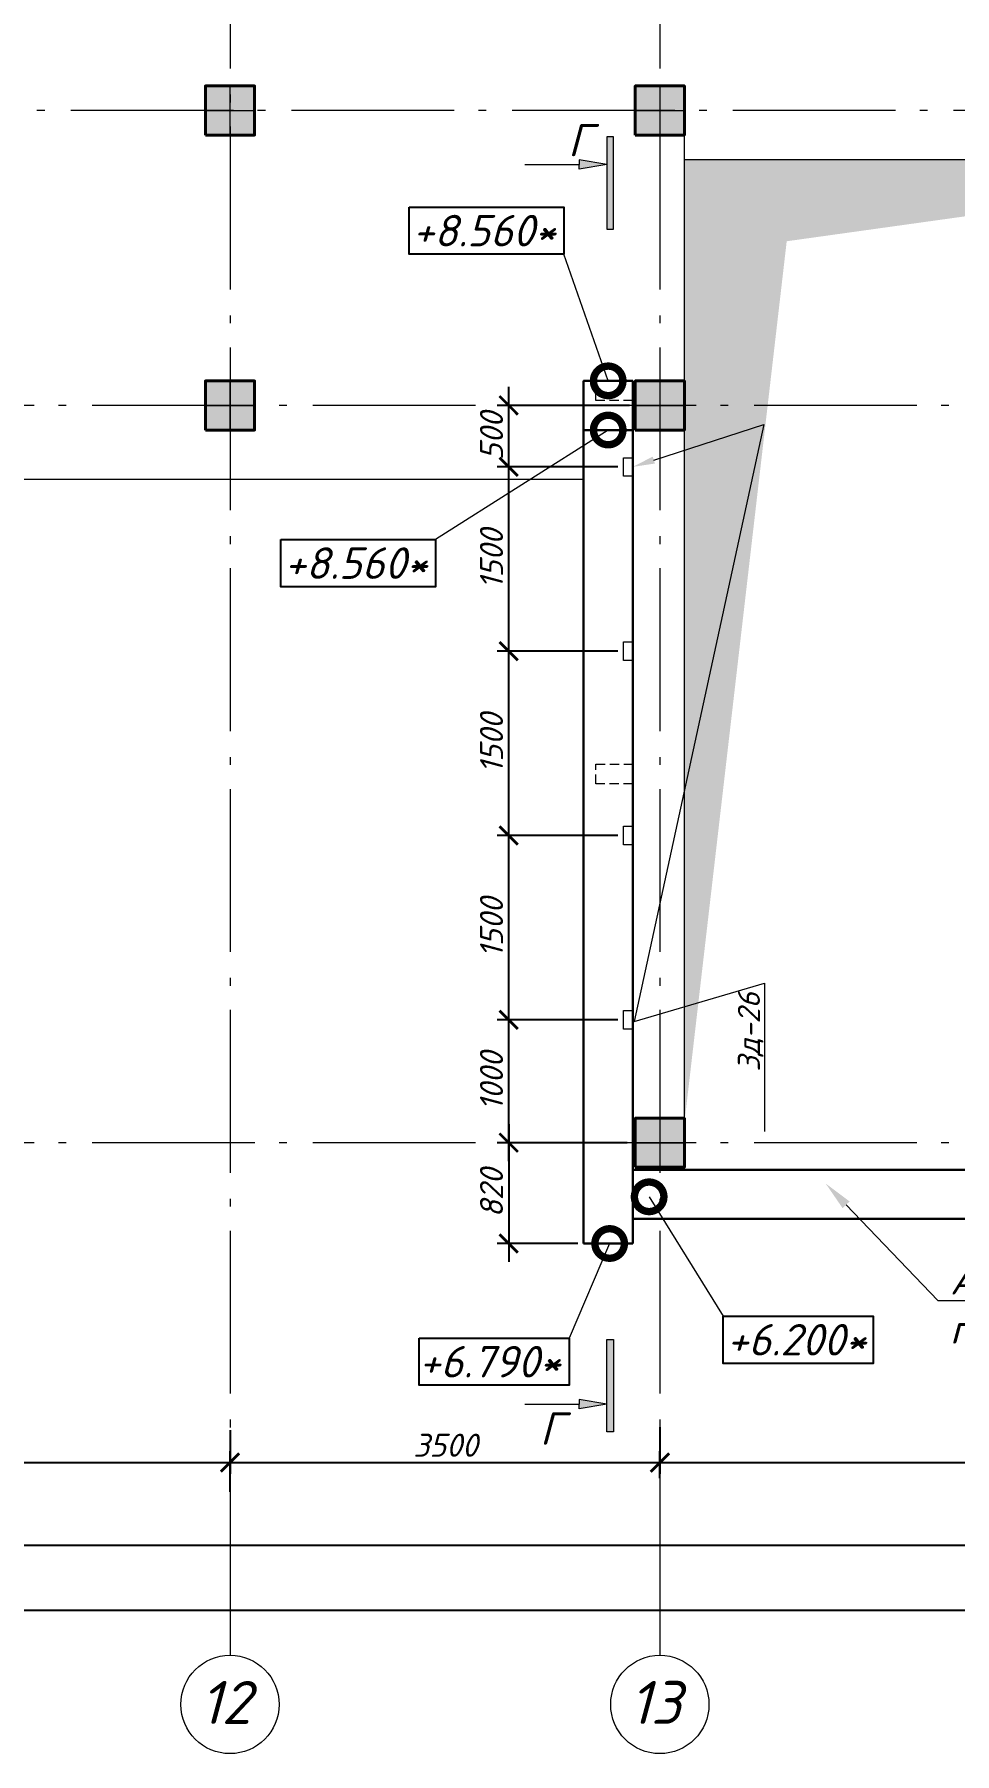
# Model space of a CAD drawing. Header units: millimetres. Extents: x -238377 to 196118, y -123284 to 30177.
# Drawn here: x -66403 to -58908, y -84182 to -70191 of the extents above; entities that cross this region are included whole.
import ezdxf
from ezdxf import colors
from ezdxf.entities.mleader import LeaderData, LeaderLine
from ezdxf.enums import TextEntityAlignment as Align
from ezdxf.math import Vec2, Vec3

# ---------------------------------------------------------------- set-up
doc = ezdxf.new("R2010")
doc.units = ezdxf.units.MM
doc.header["$MEASUREMENT"] = 0
doc.linetypes.add('Double Dashed', pattern=[1797.222233, 1325, -211.666656, 63.333344, -197.222233])
doc.linetypes.add('штриховаяX2', pattern=[38.1, 25.4, -12.7])
doc.layers.get('0').update_dxf_attribs({"lineweight": 5})
for name, color, linetype, lineweight in [('#Бетон', 10, 'Continuous', 15), ('#Выноски', 150, 'Continuous', 15), ('#Оси', 7, 'Continuous', 5), ('#размеры', 7, 'Continuous', 5), ('колонны_Ном._пера__94', 252, 'Continuous', 13), ('колонны_Ном._пера__99', 7, 'Continuous', 40), ('оси_Ном._пера__96', 7, 'Continuous', 5), ('оси_Ном._пера__97', 7, 'Continuous', 20), ('чертеж_Ном._пера__96', 7, 'Continuous', 13)]:
    doc.layers.add(name, color=color, linetype=linetype, lineweight=lineweight)
for name, color, linetype in [('#стены наруж', 7, 'Continuous'), ('колонны', 7, 'Continuous'), ('размеры внутр', 7, 'Continuous'), ('текст', 7, 'Continuous')]:
    doc.layers.add(name, color=color, linetype=linetype)
doc.styles.add('STEP PR', font='isocpeui.ttf')
doc.dimstyles.new('SPDS', dxfattribs={"dimscale": 10, "dimtxt": 2.5, "dimasz": 2, "dimexe": 1.25, "dimexo": 0.625, "dimtad": 1, "dimdec": 0, "dimrnd": 0.001, "dimtxsty": 'STEP PR', "dimblk": 'ARCHTICK', "dimcen": 2.5, "dimdle": 2, "dimclrd": 256, "dimclre": 256, "dimclrt": 7, "dimadec": 0, "dimazin": 2, "dimtfac": 0.75, "dimtdec": 0, "dimtmove": 1, "dimatfit": 3, "dimfxl": 1, "dimtolj": 1, "dimarcsym": 1})

# ---------------------------------------------------------------- blocks, each defined once
blk = doc.blocks.new('_ArchTick')
at = {"color": 0, "linetype": 'ByBlock', "const_width": 0.15}
blk.add_lwpolyline([(-0.5, -0.5), (0.5, 0.5)], dxfattribs=at)
blk = doc.blocks.new('*D280')
at = {"layer": '#размеры', "lineweight": -2, "transparency": 16777216}
for p, q in [((-113522, -82633), (-113522, -83106)), ((-55309, -82814), (-55309, -83106)), ((-113672, -83013), (-55159, -83013))]:
    blk.add_line(p, q, dxfattribs=at)
at = {"layer": 'Defpoints', "color": 0, "transparency": 16777216}
for p in [(-113522, -82586), (-55309, -82767), (-55309, -83013)]:
    blk.add_point(p, dxfattribs=at)
at = {"layer": '#размеры', "lineweight": -2, "transparency": 16777216, "xscale": 150, "yscale": 150, "zscale": 150, "rotation": 180}
blk.add_blockref('_ArchTick', (-113522, -83013), dxfattribs=at)
at = {"layer": '#размеры', "lineweight": -2, "transparency": 16777216, "xscale": 150, "yscale": 150, "zscale": 150}
blk.add_blockref('_ArchTick', (-55309, -83013), dxfattribs=at)
at = {"layer": '#размеры', "color": 7, "transparency": 16777216, "insert": (-79684, -82872), "char_height": 187.5, "attachment_point": 5, "style": 'STEP PR'}
blk.add_mtext('\\A1;58213', dxfattribs=at)
blk = doc.blocks.new('*D292')
at = {"layer": '#размеры', "lineweight": -2, "transparency": 16777216}
for p, q in [((-70959, -81813), (-64659, -81813)), ((-70809, -81766), (-70809, -81719)), ((-64809, -82052), (-64809, -81719))]:
    blk.add_line(p, q, dxfattribs=at)
at = {"layer": 'Defpoints', "color": 0, "transparency": 16777216}
for p in [(-70809, -81813), (-64809, -81813), (-64809, -82099)]:
    blk.add_point(p, dxfattribs=at)
at = {"layer": '#размеры', "lineweight": -2, "transparency": 16777216, "xscale": 150, "yscale": 150, "zscale": 150, "rotation": 180}
blk.add_blockref('_ArchTick', (-70809, -81813), dxfattribs=at)
at = {"layer": '#размеры', "lineweight": -2, "transparency": 16777216, "xscale": 150, "yscale": 150, "zscale": 150}
blk.add_blockref('_ArchTick', (-64809, -81813), dxfattribs=at)
at = {"layer": '#размеры', "color": 7, "transparency": 16777216, "insert": (-67805, -81672), "char_height": 187.5, "attachment_point": 5, "style": 'STEP PR'}
blk.add_mtext('\\A1;6000', dxfattribs=at)
blk = doc.blocks.new('*D293')
at = {"layer": '#размеры', "lineweight": -2, "transparency": 16777216}
for p, q in [((-64809, -81549), (-64809, -81906)), ((-61309, -81524), (-61309, -81906)), ((-64959, -81813), (-61159, -81813))]:
    blk.add_line(p, q, dxfattribs=at)
at = {"layer": 'Defpoints', "color": 0, "transparency": 16777216}
for p in [(-64809, -81503), (-61309, -81477), (-61309, -81813)]:
    blk.add_point(p, dxfattribs=at)
at = {"layer": '#размеры', "lineweight": -2, "transparency": 16777216, "xscale": 150, "yscale": 150, "zscale": 150, "rotation": 180}
blk.add_blockref('_ArchTick', (-64809, -81813), dxfattribs=at)
at = {"layer": '#размеры', "lineweight": -2, "transparency": 16777216, "xscale": 150, "yscale": 150, "zscale": 150}
blk.add_blockref('_ArchTick', (-61309, -81813), dxfattribs=at)
at = {"layer": '#размеры', "color": 7, "transparency": 16777216, "insert": (-63055, -81672), "char_height": 187.5, "attachment_point": 5, "style": 'STEP PR'}
blk.add_mtext('\\A1;3500', dxfattribs=at)
blk = doc.blocks.new('*D294')
at = {"layer": '#размеры', "lineweight": -2, "transparency": 16777216}
for p, q in [((-61459, -81813), (-55159, -81813)), ((-61309, -81939), (-61309, -81719)), ((-55309, -81939), (-55309, -81719))]:
    blk.add_line(p, q, dxfattribs=at)
at = {"layer": 'Defpoints', "color": 0, "transparency": 16777216}
for p in [(-55309, -81813), (-61309, -81986), (-55309, -81986)]:
    blk.add_point(p, dxfattribs=at)
at = {"layer": '#размеры', "lineweight": -2, "transparency": 16777216, "xscale": 150, "yscale": 150, "zscale": 150, "rotation": 180}
blk.add_blockref('_ArchTick', (-61309, -81813), dxfattribs=at)
at = {"layer": '#размеры', "lineweight": -2, "transparency": 16777216, "xscale": 150, "yscale": 150, "zscale": 150}
blk.add_blockref('_ArchTick', (-55309, -81813), dxfattribs=at)
at = {"layer": '#размеры', "color": 7, "transparency": 16777216, "insert": (-58305, -81672), "char_height": 187.5, "attachment_point": 5, "style": 'STEP PR'}
blk.add_mtext('\\A1;6000', dxfattribs=at)
blk = doc.blocks.new('Колонна_15_1', base_point=(22379, 71856))
at = {"layer": 'колонны_Ном._пера__94', "linetype": 'Continuous', "true_color": 0x7d7d7d}
blk.add_hatch(color=8, dxfattribs=at).paths.add_polyline_path([(22179, 71647), (22579, 71647), (22579, 72047), (22179, 72047)])
blk.add_hatch(color=8, dxfattribs=at).paths.add_polyline_path([(22179, 71647), (22579, 71647), (22579, 72047), (22179, 72047)])
at = {"layer": 'колонны_Ном._пера__99', "linetype": 'Continuous', "flags": 128}
blk.add_lwpolyline([(22179, 71647), (22579, 71647), (22579, 72047), (22179, 72047)], close=True, dxfattribs=at)
at = {"layer": 'колонны_Ном._пера__99', "color": 8, "linetype": 'Continuous', "true_color": 0x737373, "flags": 128}
blk.add_lwpolyline([(22179, 71647), (22579, 71647), (22579, 72047), (22179, 72047)], close=True, dxfattribs=at)
at = {"layer": 'оси_Ном._пера__96', "color": 253, "lineweight": 5, "true_color": 0x9c9c9c}
for points in [[(22379, 72047), (22379, 71647)], [(22379, 72047), (22379, 71647)], [(22179, 71847), (22579, 71847)], [(22179, 71847), (22579, 71847)]]:
    blk.add_lwpolyline(points, dxfattribs=at)
blk = doc.blocks.new('*D300')
at = {"layer": '#размеры', "lineweight": -2, "transparency": 16777216}
for p, q in [((-82872, -82145), (-82872, -82578)), ((-55309, -82294), (-55309, -82578)), ((-83022, -82484), (-55159, -82484))]:
    blk.add_line(p, q, dxfattribs=at)
at = {"layer": 'Defpoints', "color": 0, "transparency": 16777216}
for p in [(-82872, -82098), (-55309, -82248), (-55309, -82484)]:
    blk.add_point(p, dxfattribs=at)
at = {"layer": '#размеры', "lineweight": -2, "transparency": 16777216, "xscale": 150, "yscale": 150, "zscale": 150, "rotation": 180}
blk.add_blockref('_ArchTick', (-82872, -82484), dxfattribs=at)
at = {"layer": '#размеры', "lineweight": -2, "transparency": 16777216, "xscale": 150, "yscale": 150, "zscale": 150}
blk.add_blockref('_ArchTick', (-55309, -82484), dxfattribs=at)
at = {"layer": '#размеры', "color": 7, "transparency": 16777216, "insert": (-73805, -82325), "char_height": 187.5, "attachment_point": 5, "style": 'STEP PR'}
blk.add_mtext('\\A1;\\L37000', dxfattribs=at)
blk = doc.blocks.new('_DotSmall')
at = {"color": 0, "linetype": 'ByBlock', "const_width": 0.5}
blk.add_lwpolyline([(-0.0625, 0, 1), (0.0625, 0, 1)], format="xyb", close=True, dxfattribs=at)
blk = doc.blocks.new('*D382')
at = {"layer": '#размеры', "lineweight": -2, "transparency": 16777216}
for p, q in [((-62540, -79360), (-62540, -78060)), ((-61651, -78210), (-62634, -78210)), ((-61576, -79210), (-62634, -79210))]:
    blk.add_line(p, q, dxfattribs=at)
at = {"layer": 'Defpoints', "color": 0, "transparency": 16777216}
for p in [(-62540, -78210), (-61605, -78210), (-61530, -79210)]:
    blk.add_point(p, dxfattribs=at)
at = {"layer": '#размеры', "lineweight": -2, "transparency": 16777216, "xscale": 150, "yscale": 150, "zscale": 150}
for p, rotation in [((-62540, -78210), 90), ((-62540, -79210), 270)]:
    blk.add_blockref('_ArchTick', p, dxfattribs=dict(at, rotation=rotation))
at = {"layer": '#размеры', "color": 7, "transparency": 16777216, "insert": (-62680, -78710), "char_height": 187.5, "attachment_point": 5, "rotation": 90, "style": 'STEP PR'}
blk.add_mtext('\\A1;1000', dxfattribs=at)
blk = doc.blocks.new('*D383')
at = {"layer": '#размеры', "lineweight": -2, "transparency": 16777216}
for p, q in [((-62540, -78360), (-62540, -76560)), ((-61651, -76710), (-62634, -76710)), ((-61651, -78210), (-62634, -78210))]:
    blk.add_line(p, q, dxfattribs=at)
at = {"layer": 'Defpoints', "color": 0, "transparency": 16777216}
for p in [(-62540, -76710), (-61605, -76710), (-61605, -78210)]:
    blk.add_point(p, dxfattribs=at)
at = {"layer": '#размеры', "lineweight": -2, "transparency": 16777216, "xscale": 150, "yscale": 150, "zscale": 150}
for p, rotation in [((-62540, -76710), 90), ((-62540, -78210), 270)]:
    blk.add_blockref('_ArchTick', p, dxfattribs=dict(at, rotation=rotation))
at = {"layer": '#размеры', "color": 7, "transparency": 16777216, "insert": (-62680, -77460), "char_height": 187.5, "attachment_point": 5, "rotation": 90, "style": 'STEP PR'}
blk.add_mtext('\\A1;1500', dxfattribs=at)
blk = doc.blocks.new('*D384')
at = {"layer": '#размеры', "lineweight": -2, "transparency": 16777216}
for p, q in [((-62540, -76860), (-62540, -75060)), ((-61651, -75210), (-62634, -75210)), ((-61651, -76710), (-62634, -76710))]:
    blk.add_line(p, q, dxfattribs=at)
at = {"layer": 'Defpoints', "color": 0, "transparency": 16777216}
for p in [(-62540, -75210), (-61605, -75210), (-61605, -76710)]:
    blk.add_point(p, dxfattribs=at)
at = {"layer": '#размеры', "lineweight": -2, "transparency": 16777216, "xscale": 150, "yscale": 150, "zscale": 150}
for p, rotation in [((-62540, -75210), 90), ((-62540, -76710), 270)]:
    blk.add_blockref('_ArchTick', p, dxfattribs=dict(at, rotation=rotation))
at = {"layer": '#размеры', "color": 7, "transparency": 16777216, "insert": (-62680, -75960), "char_height": 187.5, "attachment_point": 5, "rotation": 90, "style": 'STEP PR'}
blk.add_mtext('\\A1;1500', dxfattribs=at)
blk = doc.blocks.new('*D385')
at = {"layer": '#размеры', "lineweight": -2, "transparency": 16777216}
for p, q in [((-62540, -75360), (-62540, -73560)), ((-61652, -73710), (-62634, -73710)), ((-61652, -75210), (-62634, -75210))]:
    blk.add_line(p, q, dxfattribs=at)
at = {"layer": 'Defpoints', "color": 0, "transparency": 16777216}
for p in [(-62540, -73710), (-61605, -73710), (-61605, -75210)]:
    blk.add_point(p, dxfattribs=at)
at = {"layer": '#размеры', "lineweight": -2, "transparency": 16777216, "xscale": 150, "yscale": 150, "zscale": 150}
for p, rotation in [((-62540, -73710), 90), ((-62540, -75210), 270)]:
    blk.add_blockref('_ArchTick', p, dxfattribs=dict(at, rotation=rotation))
at = {"layer": '#размеры', "color": 7, "transparency": 16777216, "insert": (-62680, -74460), "char_height": 187.5, "attachment_point": 5, "rotation": 90, "style": 'STEP PR'}
blk.add_mtext('\\A1;1500', dxfattribs=at)
blk = doc.blocks.new('*D386')
at = {"layer": '#размеры', "lineweight": -2, "transparency": 16777216}
for p, q in [((-62540, -73860), (-62540, -73060)), ((-61556, -73210), (-62634, -73210)), ((-61652, -73710), (-62634, -73710))]:
    blk.add_line(p, q, dxfattribs=at)
at = {"layer": 'Defpoints', "color": 0, "transparency": 16777216}
for p in [(-62540, -73210), (-61510, -73210), (-61605, -73710)]:
    blk.add_point(p, dxfattribs=at)
at = {"layer": '#размеры', "lineweight": -2, "transparency": 16777216, "xscale": 150, "yscale": 150, "zscale": 150}
for p, rotation in [((-62540, -73210), 90), ((-62540, -73710), 270)]:
    blk.add_blockref('_ArchTick', p, dxfattribs=dict(at, rotation=rotation))
at = {"layer": '#размеры', "color": 7, "transparency": 16777216, "insert": (-62680, -73460), "char_height": 187.5, "attachment_point": 5, "rotation": 90, "style": 'STEP PR'}
blk.add_mtext('\\A1;500', dxfattribs=at)
blk = doc.blocks.new('*D387')
at = {"layer": '#размеры', "lineweight": -2, "transparency": 16777216}
for p, q in [((-62540, -79060), (-62540, -80180)), ((-61576, -79210), (-62634, -79210)), ((-61976, -80030), (-62634, -80030))]:
    blk.add_line(p, q, dxfattribs=at)
at = {"layer": 'Defpoints', "color": 0, "transparency": 16777216}
for p in [(-61530, -79210), (-62540, -80030), (-61930, -80030)]:
    blk.add_point(p, dxfattribs=at)
at = {"layer": '#размеры', "lineweight": -2, "transparency": 16777216, "xscale": 150, "yscale": 150, "zscale": 150}
for p, rotation in [((-62540, -79210), 90), ((-62540, -80030), 270)]:
    blk.add_blockref('_ArchTick', p, dxfattribs=dict(at, rotation=rotation))
at = {"layer": '#размеры', "color": 7, "transparency": 16777216, "insert": (-62680, -79620), "char_height": 187.5, "attachment_point": 5, "rotation": 90, "style": 'STEP PR'}
blk.add_mtext('\\A1;820', dxfattribs=at)
blk = doc.blocks.new('*U251')
at = {"linetype": 'ByBlock', "ltscale": 100}
h = blk.add_hatch(color=256, dxfattribs=at)
h.dxf.hatch_style = 1
h.paths.add_polyline_path([(35, 1000), (-35, 1000), (-35, 0), (35, 0)])
h = blk.add_hatch(color=256, dxfattribs=at)
h.dxf.hatch_style = 1
h.paths.add_polyline_path([(335, 750), (335, 700), (335, 650), (35, 700)])
for p, q in [((-35, 1000), (35, 1000)), ((-35, 0), (-35, 1000)), ((35, 1000), (35, 0)), ((35, 700), (335, 750)), ((335, 750), (335, 700)), ((35, 700), (335, 650)), ((335, 650), (335, 700)), ((35, 0), (-35, 0))]:
    blk.add_line(p, q, dxfattribs=at)
at = {"linetype": 'ByBlock', "ltscale": 100, "extrusion": (0, 1, 0), "elevation": 700}
blk.add_lwpolyline([(-925, 0), (-335, 0)], dxfattribs=at)
at = {"ltscale": 100, "style": 'STEP PR'}
blk.add_attdef('Nv', text='', height=350, dxfattribs=at).set_placement((781, 790), align=Align.RIGHT)
blk = doc.blocks.new('*U1001')
at = {"linetype": 'ByBlock', "ltscale": 100}
h = blk.add_hatch(color=256, dxfattribs=at)
h.dxf.hatch_style = 1
h.paths.add_polyline_path([(-35, -1000), (35, -1000), (35, 0), (-35, 0)])
h = blk.add_hatch(color=256, dxfattribs=at)
h.dxf.hatch_style = 1
h.paths.add_polyline_path([(-335, -750), (-335, -700), (-335, -650), (-35, -700)])
for p, q in [((-35, -1000), (-35, 0)), ((-35, 0), (35, 0)), ((35, 0), (35, -1000)), ((-35, -700), (-335, -650)), ((-335, -650), (-335, -700)), ((-335, -750), (-335, -700)), ((-35, -700), (-335, -750)), ((35, -1000), (-35, -1000))]:
    blk.add_line(p, q, dxfattribs=at)
at = {"linetype": 'ByBlock', "ltscale": 100, "extrusion": (0, -1, 0), "elevation": 700}
blk.add_lwpolyline([(-925, 0), (-335, 0)], dxfattribs=at)
at = {"ltscale": 100, "style": 'STEP PR'}
blk.add_attdef('Nv', text='', height=350, dxfattribs=at).set_placement((-503, -1140), align=Align.RIGHT)

msp = doc.modelspace()

# ---------------------------------------------------------------- hatches: boundary and pattern name
at = {"layer": 'размеры внутр', "true_color": 0xd3d2db}
h = msp.add_hatch(color=254, dxfattribs=at)
h.dxf.hatch_style = 1
h.paths.add_polyline_path([(-55509.6, -71208.9), (-61109.6, -71207.9), (-61109.6, -79010.4), (-61105.7, -79021.1), (-60275.9, -71874.3)])

# ---------------------------------------------------------------- linework, layer by layer
at = {"layer": '#Бетон', "linetype": 'штриховаяX2', "lineweight": 9, "ltscale": 3}
for points in [[(-61529.6, -73170.4), (-61829.6, -73170.4), (-61829.6, -73010.4), (-61529.6, -73010.4)], [(-61529.6, -76290.4), (-61829.6, -76290.4), (-61829.6, -76130.4), (-61529.6, -76130.4)]]:
    msp.add_lwpolyline(points, close=True, dxfattribs=at)
at = {"layer": '#Бетон'}
for points in [[(-61529.6, -73635.4), (-61529.6, -73785.4), (-61604.6, -73785.4), (-61604.6, -73635.4), (-61529.6, -73635.4)], [(-61529.6, -75135.4), (-61529.6, -75285.4), (-61604.6, -75285.4), (-61604.6, -75135.4), (-61529.6, -75135.4)], [(-61529.6, -76635.4), (-61529.6, -76785.4), (-61604.6, -76785.4), (-61604.6, -76635.4), (-61529.6, -76635.4)], [(-61529.6, -78135.4), (-61529.6, -78285.4), (-61604.6, -78285.4), (-61604.6, -78135.4), (-61529.6, -78135.4)]]:
    msp.add_lwpolyline(points, dxfattribs=at)
at = {"layer": '#стены наруж', "lineweight": 30}
for points in [[(-61529.6, -73010.4), (-61929.6, -73010.4), (-61929.6, -80030.4)], [(-61529.6, -80030.4), (-61529.6, -73010.4)], [(-61529.6, -73410.4), (-61929.6, -73410.4)], [(-55089.1, -79430.4), (-61529.6, -79430.4)], [(-61529.6, -79830.4), (-55089.1, -79830.4)], [(-61929.6, -80030.4), (-61529.6, -80030.4)]]:
    msp.add_lwpolyline(points, dxfattribs=at)
at = {"layer": 'оси_Ном._пера__96', "linetype": 'Double Dashed'}
for p, q in [((-64809.3, -63752.2), (-64809.3, -82481.6)), ((-61309.3, -63752.2), (-61309.3, -82481.6)), ((-52201, -70810.4), (-114353.2, -70810.4)), ((-52026.2, -73210.4), (-116141.3, -73210.4)), ((-64809.3, -82481.6), (-64809.3, -83381.6)), ((-61309.3, -82481.6), (-61309.3, -83381.6))]:
    msp.add_line(p, q, dxfattribs=at)
at = {"layer": 'оси_Ном._пера__96', "linetype": 'Double Dashed', "lineweight": 5}
msp.add_line((-52026.2, -79210.4), (-116141.3, -79210.4), dxfattribs=at)
at = {"layer": 'оси_Ном._пера__96', "linetype": 'Double Dashed'}
for p in [(-64809.3, -82481.6), (-64809.3, -82481.6), (-61309.3, -82481.6), (-61309.3, -82481.6)]:
    msp.add_point(p, dxfattribs=at)
at = {"layer": 'оси_Ном._пера__97', "linetype": 'Continuous'}
for centre in [(-64809.3, -83781.6), (-61309.3, -83781.6)]:
    msp.add_ellipse(centre, major_axis=(-282.8, 282.8), ratio=1, start_param=2.3561945, end_param=8.6393798, dxfattribs=at)
at = {"layer": 'текст'}
for points in [[(-63351.2, -71595.8), (-62091, -71595.8), (-62091, -71979.8), (-63351.2, -71979.8), (-63351.2, -71595.8)], [(-64396.2, -74301.6), (-63136.1, -74301.6), (-63136.1, -74685.6), (-64396.2, -74685.6), (-64396.2, -74301.6)], [(-60793.5, -80621.6), (-59572.9, -80621.6), (-59572.9, -81005.6), (-60793.5, -81005.6), (-60793.5, -80621.6)], [(-63269.4, -80800.2), (-62048.6, -80800.2), (-62048.6, -81184.2), (-63269.4, -81184.2), (-63269.4, -80800.2)]]:
    msp.add_lwpolyline(points, dxfattribs=at)
at = {"layer": 'чертеж_Ном._пера__96'}
for points in [[(-61109.6, -73010.4), (-61109.6, -71010.4)], [(-55509.6, -71010.4), (-55509.6, -71210.4), (-61109.6, -71210.4), (-61109.6, -71010.4)], [(-61109.6, -79010.4), (-61109.6, -73410.4)], [(-71968.1, -73810.4), (-61929.6, -73810.4)]]:
    msp.add_lwpolyline(points, dxfattribs=at)

# ---------------------------------------------------------------- block references
at = {"layer": '#Выноски', "color": 5}
ref = msp.add_blockref('*U251', (-61713.7, -71774.7), dxfattribs=dict(at, xscale=-0.75, yscale=0.75, zscale=0.75))
ref.add_attrib('Nv', 'Г', dxfattribs={"layer": '0', "ltscale": 100, "height": 262.5, "style": 'STEP PR'}).set_placement((-61861.9, -71182.2), align=Align.RIGHT)
at = {"layer": '#Выноски', "xscale": 0.75, "yscale": 0.75, "zscale": 0.75}
msp.add_blockref('*U1001', (-61713.7, -80812.1), dxfattribs=at).add_auto_attribs({'Nv': 'Г'})
at = {"layer": 'колонны'}
for p in [(-64809.6, -70801.5), (-61309.6, -70801.5), (-64809.6, -73201.5), (-61309.6, -73201.5), (-61309.6, -79201.5)]:
    msp.add_blockref('Колонна_15_1', p, dxfattribs=at)

# ---------------------------------------------------------------- texts
at = {"layer": '#Оси', "linetype": 'Continuous', "ltscale": 100, "style": 'STEP PR'}
for s, p in [('12', (-64846.9, -83765.4)), ('13', (-61346.9, -83765.4))]:
    msp.add_text(s, height=350, dxfattribs=at).set_placement(p, align=Align.MIDDLE_CENTER)
at = {"layer": 'текст', "style": 'STEP PR'}
for s, p in [('+8.560*', (-62738.9, -71787.8)), ('+8.560*', (-63784, -74493.6)), ('+6.790*', (-62694.1, -80992.2))]:
    msp.add_text(s, height=256, dxfattribs=at).set_placement(p, align=Align.MIDDLE_CENTER)
at = {"layer": 'текст', "color": 1, "style": 'STEP PR'}
msp.add_text('+6.200*', height=256, dxfattribs=at).set_placement((-60195.7, -80813.6), align=Align.MIDDLE_CENTER)

# ---------------------------------------------------------------- dimensions: what is measured, and where the dimension line sits
at = {"layer": '#размеры'}
dim = msp.add_linear_dim(base=(-62539.9, -73210.4), p1=(-61604.6, -73710.4), p2=(-61509.6, -73210.4), angle=90, dimstyle='SPDS', override={"dimscale": 75, "dimtxsty": 'STEP PR'}, dxfattribs=at)
dim.commit()
dim.dimension.update_dxf_attribs({"geometry": '*D386', "text_midpoint": (-62539.9, -73460.4), "dimtype": 160})
for base, p1, p2, picture, middle in [((-62539.9, -73710.4), (-61604.6, -75210.4), (-61604.6, -73710.4), '*D385', (-62680.5, -74460.4)), ((-62539.9, -75210.4), (-61604.6, -76710.4), (-61604.6, -75210.4), '*D384', (-62680.5, -75960.4)), ((-62539.9, -76710.4), (-61604.6, -78210.4), (-61604.6, -76710.4), '*D383', (-62680.5, -77460.4)), ((-62539.9, -78210.4), (-61529.6, -79210.4), (-61604.6, -78210.4), '*D382', (-62680.5, -78710.4)), ((-62539.9, -80030.4), (-61529.6, -79210.4), (-61929.6, -80030.4), '*D387', (-62680.5, -79620.4))]:
    dim = msp.add_linear_dim(base=base, p1=p1, p2=p2, angle=90, dimstyle='SPDS', override={"dimscale": 75, "dimtxsty": 'STEP PR'}, dxfattribs=at)
    dim.commit()
    dim.dimension.update_dxf_attribs({"geometry": picture, "text_midpoint": middle})
for base, p1, p2, picture, middle in [((-64809.3, -81812.7), (-70809.3, -81812.7), (-64809.3, -82099.2), '*D292', (-67804.5, -81812.7)), ((-61309.3, -81812.7), (-64809.3, -81502.5), (-61309.3, -81476.9), '*D293', (-63054.5, -81812.7)), ((-55309.3, -81812.7), (-61309.3, -81985.8), (-55309.3, -81985.8), '*D294', (-58304.5, -81812.7)), ((-55309.3, -83012.7), (-113521.9, -82585.8), (-55309.3, -82766.9), '*D280', (-79684, -83012.7))]:
    dim = msp.add_linear_dim(base=base, p1=p1, p2=p2, dimstyle='SPDS', override={"dimscale": 75, "dimtxsty": 'STEP PR'}, dxfattribs=at)
    dim.commit()
    dim.dimension.update_dxf_attribs({"geometry": picture, "text_midpoint": middle, "dimtype": 160})
dim = msp.add_linear_dim(base=(-55309.3, -82484), p1=(-82871.9, -82098.5), p2=(-55309.3, -82247.6), text='%%U37000', dimstyle='SPDS', override={"dimscale": 75, "dimtxsty": 'STEP PR'}, dxfattribs=at)
dim.commit()
dim.dimension.update_dxf_attribs({"geometry": '*D300', "text_midpoint": (-73804.5, -82484), "dimtype": 160})

# ---------------------------------------------------------------- leaders
at = {"layer": '#Выноски'}
ml = msp.add_multileader_mtext('Standard', dxfattribs=at)
ml.set_content('\\A1; ', color=256, style='STEP PR')
ml.set_leader_properties(color=256, linetype='ByLayer', lineweight=-1)
ml.set_arrow_properties(name='DOTSMALL')
ml.build(insert=Vec2(0, 0))
ml.multileader.update_dxf_attribs({"text_left_attachment_type": 6, "text_right_attachment_type": 6, "dogleg_length": 0, "arrow_head_size": 480, "scale": 0.8})
ctx = ml.context
ctx.base_point, ctx.scale, ctx.char_height, ctx.arrow_head_size, ctx.landing_gap_size, ctx.plane_origin = Vec3(-62789.2, -71979.8), 0.8, 480, 480, 200, Vec3(4929.9, -123051.5)
ctx.left_attachment, ctx.right_attachment, ctx.text_align_type = 6, 6, 1
notes = []
notes.append((ctx, [(1, (1, 1, 0), (-62091, -71979.8), (-1, 0), 0, [(1, [(-61729.6, -73010.4)], 0, [])])]))
ctx.mtext.insert, ctx.mtext.rotation, ctx.mtext.width, ctx.mtext.defined_height, ctx.mtext.alignment, ctx.mtext.flow_direction = Vec3(-62440.1, -71499.8), 6.2831853, 1386.881, 464.8, 2, 5
ml = msp.add_multileader_mtext('Standard', dxfattribs=at)
ml.set_content('\\A1; ', color=256, style='STEP PR')
ml.set_leader_properties(color=256, linetype='ByLayer', lineweight=-1)
ml.set_arrow_properties(name='DOTSMALL')
ml.build(insert=Vec2(0, 0))
ml.multileader.update_dxf_attribs({"text_left_attachment_type": 6, "text_right_attachment_type": 6, "dogleg_length": 0, "arrow_head_size": 480, "scale": 0.8})
ctx = ml.context
ctx.base_point, ctx.scale, ctx.char_height, ctx.arrow_head_size, ctx.landing_gap_size, ctx.plane_origin = Vec3(-63834.2, -74301.6), 0.8, 480, 480, 200, Vec3(3827.5, -124862.3)
ctx.left_attachment, ctx.right_attachment, ctx.text_align_type = 6, 6, 1
notes.append((ctx, [(1, (1, 1, 0), (-63136.1, -74301.6), (-1, 0), 0, [(1, [(-61729.6, -73410.4)], 0, [])])]))
ctx.mtext.insert, ctx.mtext.rotation, ctx.mtext.width, ctx.mtext.defined_height, ctx.mtext.alignment, ctx.mtext.flow_direction = Vec3(-63485.1, -73821.6), 6.2831853, 1386.881, 464.8, 2, 5
ml = msp.add_multileader_mtext('Standard', dxfattribs=at)
ml.set_content('\\A1;Зд-26\\~\\~', color=256, style='STEP PR')
ml.set_leader_properties(color=256, linetype='ByLayer', lineweight=-1)
ml.build(insert=Vec2(0, 0))
ml.multileader.update_dxf_attribs({"text_left_attachment_type": 6, "text_right_attachment_type": 6, "dogleg_length": 0, "arrow_head_size": 180, "scale": 0.75})
ctx = ml.context
ctx.base_point, ctx.scale, ctx.char_height, ctx.arrow_head_size, ctx.landing_gap_size, ctx.plane_origin, ctx.plane_x_axis, ctx.plane_y_axis = Vec3(-60458, -78832.4), 0.75, 180, 180, 75, Vec3(-38610.6, -71572.7), Vec3(0, 1), Vec3(-1, 0)
ctx.left_attachment, ctx.right_attachment, ctx.text_align_type = 6, 6, 2
notes.append((ctx, [(1, (1, 1, 0), (-60458, -77911.7), (0, -1), 0, [(0, [(-61529.6, -73710.4), (-60462.9, -73365.9), (-61518.8, -78223.3)], 0, [])])]))
ctx.mtext.insert, ctx.mtext.text_direction, ctx.mtext.rotation, ctx.mtext.defined_height, ctx.mtext.alignment, ctx.mtext.flow_direction = Vec3(-60674, -77986.7), Vec3(0, 1), 1.5707963, 301.3, 3, 5
ml = msp.add_multileader_mtext('Standard', dxfattribs=at)
ml.set_content('\\A1; ', color=256, style='STEP PR')
ml.set_leader_properties(color=256, linetype='ByLayer', lineweight=-1)
ml.set_arrow_properties(name='DOTSMALL')
ml.build(insert=Vec2(0, 0))
ml.multileader.update_dxf_attribs({"text_left_attachment_type": 6, "text_right_attachment_type": 6, "dogleg_length": 0, "arrow_head_size": 480, "scale": 0.8})
ctx = ml.context
ctx.base_point, ctx.scale, ctx.char_height, ctx.arrow_head_size, ctx.landing_gap_size, ctx.plane_origin = Vec3(-60793.5, -80621.6), 0.8, 480, 480, 200, Vec3(6696.4, -129466.3)
ctx.left_attachment, ctx.right_attachment, ctx.text_align_type = 6, 6, 1
notes.append((ctx, [(0, (1, 1, 0), (-60793.5, -80621.6), (1, 0), 0, [(1, [(-61396.2, -79650.4)], 0, [])])]))
ctx.mtext.insert, ctx.mtext.rotation, ctx.mtext.width, ctx.mtext.defined_height, ctx.mtext.alignment, ctx.mtext.flow_direction = Vec3(-60444.4, -80141.6), 6.2831853, 1386.881, 464.8, 2, 5
ml = msp.add_multileader_mtext('Standard', dxfattribs=at)
ml.set_content('Антисейсм.\\Pпояс{\\A1; тип 1     } ', color=256, style='STEP PR')
ml.set_leader_properties(color=256, linetype='ByLayer', lineweight=-1)
ml.build(insert=Vec2(0, 0))
ml.multileader.update_dxf_attribs({"text_left_attachment_type": 6, "text_right_attachment_type": 6, "dogleg_length": 0, "arrow_head_size": 240})
ctx = ml.context
ctx.base_point, ctx.char_height, ctx.arrow_head_size, ctx.landing_gap_size, ctx.plane_origin = Vec3(-59045.8, -80493.5), 240, 240, 100, Vec3(-42825.4, -92765.6)
ctx.left_attachment, ctx.right_attachment = 6, 6
notes.append((ctx, [(0, (1, 1, 0), (-59045.8, -80493.5), (1, 0), 0, [(0, [(-59958.5, -79542.4)], 0, [])])]))
ctx.mtext.insert, ctx.mtext.rotation, ctx.mtext.defined_height, ctx.mtext.flow_direction = Vec3(-58945.8, -80205.5), 6.2831853, 130.9, 5
ml = msp.add_multileader_mtext('Standard', dxfattribs=at)
ml.set_content('\\A1; ', color=256, style='STEP PR')
ml.set_leader_properties(color=256, linetype='ByLayer', lineweight=-1)
ml.set_arrow_properties(name='DOTSMALL')
ml.build(insert=Vec2(0, 0))
ml.multileader.update_dxf_attribs({"text_left_attachment_type": 6, "text_right_attachment_type": 6, "dogleg_length": 0, "arrow_head_size": 480, "scale": 0.8})
ctx = ml.context
ctx.base_point, ctx.scale, ctx.char_height, ctx.arrow_head_size, ctx.landing_gap_size, ctx.plane_origin = Vec3(-62746.8, -80800.2), 0.8, 480, 480, 200, Vec3(4979.9, -129466.3)
ctx.left_attachment, ctx.right_attachment, ctx.text_align_type = 6, 6, 1
notes.append((ctx, [(1, (1, 1, 0), (-62048.6, -80800.2), (-1, 0), 0, [(1, [(-61717.7, -80030.4)], 0, [])])]))
ctx.mtext.insert, ctx.mtext.rotation, ctx.mtext.width, ctx.mtext.defined_height, ctx.mtext.alignment, ctx.mtext.flow_direction = Vec3(-62397.7, -80320.2), 6.2831853, 1386.881, 464.8, 2, 5
for ctx, leaders in notes:
    for number, flags, end, landing, length, lines in leaders:
        leader = LeaderData()
        leader.index, (leader.has_last_leader_line, leader.has_dogleg_vector, leader.attachment_direction) = number, flags
        leader.last_leader_point, leader.dogleg_vector, leader.dogleg_length = Vec3(end), Vec3(landing), length
        for number, points, colour, breaks in lines:
            line = LeaderLine()
            line.index, line.vertices, line.color, line.breaks = number, Vec3.list(points), colors.encode_raw_color(colour), breaks
            leader.lines.append(line)
        ctx.leaders.append(leader)

doc.saveas('drawing.dxf')
